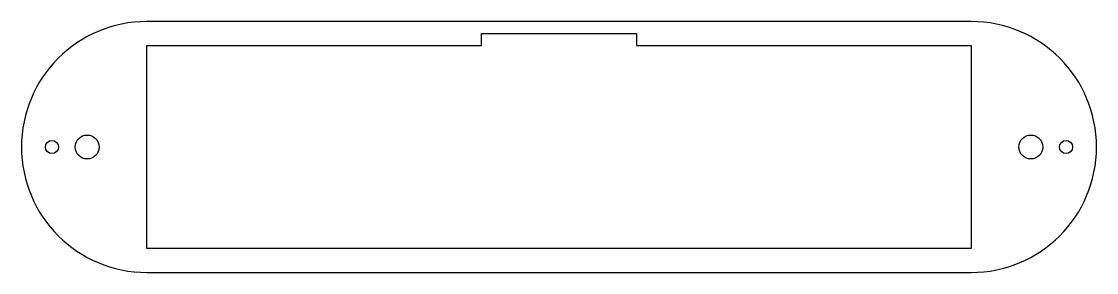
# Model space of a CAD drawing. Header units: millimetres. Extents: x -90 to 90, y -21 to 21.
import ezdxf

# ---------------------------------------------------------------- set-up
doc = ezdxf.new("R2010")
doc.units = ezdxf.units.MM
doc.layers.add('CUTOUTS', color=1, linetype='CONTINUOUS')
doc.layers.add('PERIMETER', color=5, linetype='CONTINUOUS')

msp = doc.modelspace()

# ---------------------------------------------------------------- linework, layer by layer
at = {"layer": 'CUTOUTS'}
for p, q in [((-13, 17), (-13, 19)), ((-13, 19), (13, 19)), ((13, 19), (13, 17)), ((-69, -17), (-69, 17)), ((-69, 17), (-13, 17)), ((13, 17), (69, 17)), ((69, 17), (69, -17)), ((69, -17), (-69, -17))]:
    msp.add_line(p, q, dxfattribs=at)
for centre, radius in [((-79, 0), 2), ((79, 0), 2), ((-84.9, 0), 1.1), ((84.9, 0), 1.1)]:
    msp.add_circle(centre, radius, dxfattribs=at)
at = {"layer": 'PERIMETER'}
for p, q in [((69, 21), (-69, 21)), ((-69, -21), (69, -21))]:
    msp.add_line(p, q, dxfattribs=at)
for centre, start, end in [((-69, 0), 90, 270), ((69, 0), -90, 90)]:
    msp.add_arc(centre, 21, start, end, dxfattribs=at)

doc.saveas('drawing.dxf')
